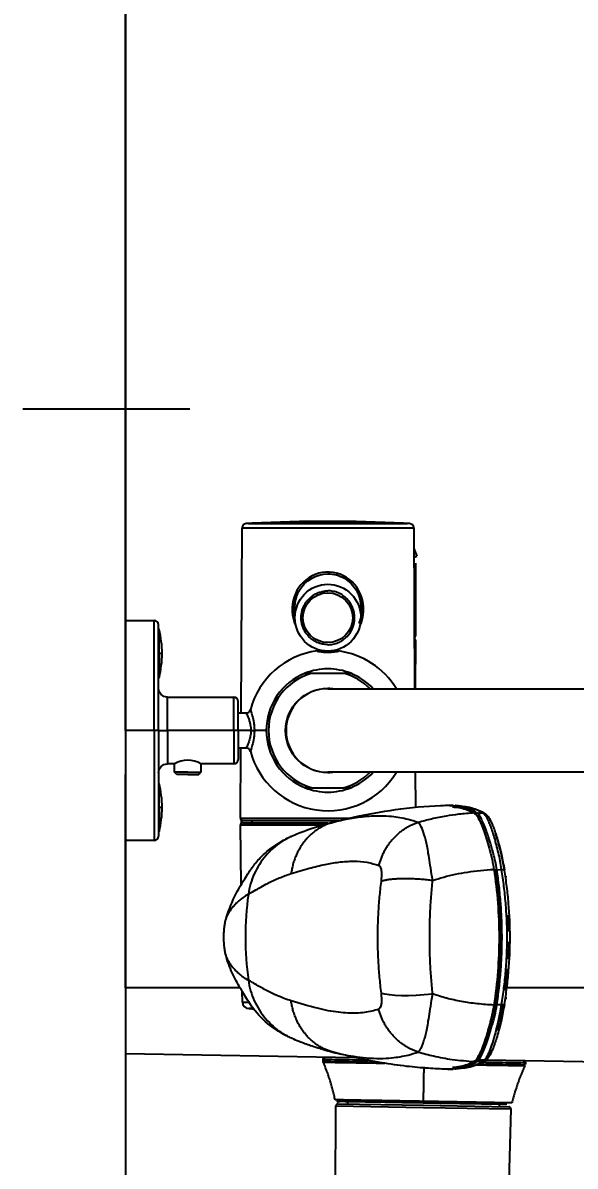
# Model space of a CAD drawing. Header units: inches. Extents: x -192760 to -100777, y -168280 to -114728.
# Drawn here: x -129726.1 to -129600.6, y -119521.5 to -119261.6 of the extents above; entities that cross this region are included whole.
import ezdxf

# ---------------------------------------------------------------- set-up
doc = ezdxf.new("R2010")
doc.units = ezdxf.units.IN
doc.header["$LTSCALE"] = 50
doc.header["$MEASUREMENT"] = 0
doc.linetypes.add('ACAD_ISO04W100', pattern=[30, 24, -3, 0, -3])
for name, color, linetype in [('도면층1', 1, 'ACAD_ISO04W100'), ('도면층2', 2, 'Continuous'), ('도면층6', 6, 'Continuous')]:
    doc.layers.add(name, color=color, linetype=linetype)
doc.styles.add('스타일1', font='HY울릉도M.TTF')
doc.dimstyles.new('404040', dxfattribs={"dimscale": 40, "dimtxt": 2.5, "dimasz": 2.5, "dimexe": 1.25, "dimexo": 2, "dimtad": 1, "dimdec": 0, "dimtxsty": '스타일1', "dimblk": 'DOTSMALL', "dimcen": 2.5, "dimclrd": 1, "dimclre": 1, "dimclrt": 2, "dimadec": 0, "dimazin": 0, "dimtfac": 1, "dimtdec": 0, "dimtix": 1, "dimtmove": 0, "dimatfit": 3, "dimldrblk": 'DOTSMALL', "dimfxl": 0, "dimarcsym": 0})

# ---------------------------------------------------------------- blocks, each defined once
blk = doc.blocks.new('_DOTSMALL')
at = {"color": 0, "linetype": 'ByBlock', "const_width": 0.5}
blk.add_lwpolyline([(-0.0625, 0, 1), (0.0625, 0, 1)], format="xyb", close=True, dxfattribs=at)
blk = doc.blocks.new('*D60')
at = {"layer": 'Defpoints', "color": 0}
for p in [(-129702.77, -118878.48), (-129702.77, -120978.48), (-129307.23, -120978.48)]:
    blk.add_point(p, dxfattribs=at)
at = {"layer": '도면층2', "color": 1, "lineweight": -2}
for p, q in [((-129622.77, -118878.48), (-129257.23, -118878.48)), ((-129307.23, -118878.48), (-129307.23, -120978.48)), ((-129622.77, -120978.48), (-129257.23, -120978.48))]:
    blk.add_line(p, q, dxfattribs=at)
at = {"layer": '도면층2', "color": 1, "lineweight": -2, "xscale": 100, "yscale": 100, "zscale": 100}
for p, rotation in [((-129307.23, -118878.48), 90), ((-129307.23, -120978.48), 270)]:
    blk.add_blockref('_DOTSMALL', p, dxfattribs=dict(at, rotation=rotation))
at = {"layer": '도면층2', "color": 2, "insert": (-129384.22, -119928.48), "char_height": 100, "attachment_point": 5, "rotation": 90, "style": '스타일1'}
blk.add_mtext('2100', dxfattribs=at)

msp = doc.modelspace()

# ---------------------------------------------------------------- linework, layer by layer
at = {"layer": '도면층1'}
msp.add_open_spline([(-129726.12, -119349.36), (-129693.12, -119349.36), (-129688.12, -119349.36)], degree=1, knots=[0, 0, 0.868421, 1, 1], dxfattribs=at)
at = {"layer": '도면층2'}
msp.add_line((-129702.77, -118878.48), (-129702.77, -120978.48), dxfattribs=at)
at = {"layer": '도면층6'}
for p, q in [((-129702.77, -119414.88), (-129702.77, -119060.98)), ((-129676.52, -119418.48), (-129676.27, -119376.44)), ((-129676.27, -119376.44), (-129637.26, -119376.44)), ((-129656.77, -119375.44), (-129675.33, -119375.44)), ((-129674.78, -119375.41), (-129638.75, -119375.41)), ((-129674.77, -119375.41), (-129638.76, -119375.41)), ((-129656.77, -119375.37), (-129673.98, -119375.37)), ((-129639.55, -119375.37), (-129656.77, -119375.37)), ((-129638.2, -119375.44), (-129656.77, -119375.44)), ((-129637.26, -119376.44), (-129637.04, -119412.98)), ((-129637.23, -119381.14), (-129636.57, -119382.85)), ((-129636.87, -119384.87), (-129636.87, -119400.98)), ((-129664.27, -119396.84), (-129664.27, -119394.5)), ((-129649.27, -119394.5), (-129649.27, -119396.84)), ((-129702.77, -119397.48), (-129696.27, -119397.48)), ((-129702.77, -119422.48), (-129702.77, -119397.48)), ((-129696.27, -119422.48), (-129696.27, -119397.48)), ((-129695.27, -119422.48), (-129695.27, -119398.48)), ((-129695.16, -119404.98), (-129695.16, -119399.51)), ((-129636.87, -119400.98), (-129637.11, -119400.98)), ((-129636.87, -119401.98), (-129637.1, -119401.98)), ((-129636.87, -119401.98), (-129636.93, -119412.98)), ((-129695.27, -119404.98), (-129695.16, -119404.98)), ((-129695.16, -119404.98), (-129695.16, -119410.46)), ((-129694.47, -119404.98), (-129695.16, -119404.98)), ((-129660.41, -119409.48), (-129653.13, -119409.48)), ((-129656.77, -119412.98), (-129628.86, -119412.98)), ((-129628.86, -119412.98), (-129293.86, -119412.98)), ((-129693.27, -119414.88), (-129678.13, -119414.88)), ((-129693.27, -119422.48), (-129693.27, -119414.88)), ((-129678.13, -119422.48), (-129678.13, -119414.88)), ((-129677.13, -119422.48), (-129677.13, -119415.88)), ((-129677.13, -119418.48), (-129675.35, -119418.48)), ((-129696.27, -119422.48), (-129702.77, -119422.48)), ((-129702.77, -119422.48), (-129702.77, -119447.48)), ((-129695.27, -119422.48), (-129696.27, -119422.48)), ((-129696.27, -119422.48), (-129696.27, -119447.48)), ((-129695.27, -119422.48), (-129695.27, -119446.48)), ((-129695.27, -119422.48), (-129693.27, -119422.48)), ((-129693.27, -119422.48), (-129693.27, -119430.08)), ((-129678.13, -119422.48), (-129693.27, -119422.48)), ((-129674.26, -119422.48), (-129691.77, -119422.48)), ((-129677.13, -119422.48), (-129678.13, -119422.48)), ((-129678.13, -119422.48), (-129678.13, -119430.08)), ((-129677.13, -119422.48), (-129677.13, -119429.08)), ((-129670.77, -119422.48), (-129673.48, -119422.48)), ((-129675.35, -119426.48), (-129677.13, -119426.48)), ((-129676.67, -119442.44), (-129676.57, -119426.48)), ((-129691.63, -119430.08), (-129693.27, -119430.08)), ((-129691.63, -119431.98), (-129691.63, -119430.08)), ((-129685.63, -119430.08), (-129685.63, -119431.98)), ((-129678.13, -119430.08), (-129685.63, -119430.08)), ((-129702.77, -119480.98), (-129702.77, -119432.48)), ((-129691.13, -119432.48), (-129691.63, -119431.98)), ((-129688.63, -119431.98), (-129691.63, -119431.98)), ((-129688.63, -119432.48), (-129691.13, -119432.48)), ((-129688.63, -119431.98), (-129685.63, -119431.98)), ((-129688.63, -119432.48), (-129686.13, -119432.48)), ((-129685.63, -119431.98), (-129686.13, -119432.48)), ((-129628.86, -119431.98), (-129656.77, -119431.98)), ((-129636.93, -119431.98), (-129636.88, -119440.04)), ((-129293.86, -119431.98), (-129628.86, -119431.98)), ((-129695.16, -119439.98), (-129695.16, -119434.51)), ((-129660.41, -119435.48), (-129653.13, -119435.48)), ((-129695.27, -119439.98), (-129695.16, -119439.98)), ((-129695.16, -119439.98), (-129695.16, -119445.46)), ((-129694.47, -119439.98), (-129695.16, -119439.98)), ((-129621.32, -119441.37), (-129622.81, -119441.24)), ((-129622.27, -119442.72), (-129622.27, -119440.92)), ((-129676.67, -119442.44), (-129651.7, -119442.44)), ((-129676.5, -119457.7), (-129676.67, -119443.94)), ((-129676.67, -119443.94), (-129657.72, -119443.94)), ((-129676.42, -119443.51), (-129676.42, -119442.87)), ((-129676.17, -119442.94), (-129653.7, -119442.94)), ((-129676.17, -119443.44), (-129656.77, -119443.44)), ((-129673.97, -119443.44), (-129673.98, -119442.94)), ((-129696.27, -119447.48), (-129702.77, -119447.48)), ((-129618.34, -119454.1), (-129617.36, -119454.12)), ((-129702.77, -119480.98), (-129702.77, -119495.89)), ((-129676.71, -119480.98), (-129702.77, -119480.98)), ((-129676.19, -119484.22), (-129676.22, -119481.83)), ((-129573.59, -119480.98), (-129616.15, -119480.98)), ((-129676.19, -119484.22), (-129674.84, -119484.22)), ((-129673.61, -119485.7), (-129674.75, -119485.7)), ((-129617.36, -119484.84), (-129618.34, -119484.86)), ((-129702.77, -119495.89), (-129650.68, -119496.8)), ((-129649.69, -119496.92), (-129649.68, -119496.82)), ((-129623.03, -119497.29), (-129620.82, -119497.32)), ((-129622.81, -119497.73), (-129621.32, -119497.6)), ((-129620.73, -119497.33), (-129573.59, -119498.15)), ((-129620.04, -119497.34), (-129620.04, -119497.43)), ((-129611.87, -119498.08), (-129611.88, -119498.46)), ((-129655.18, -119548.1), (-129654.95, -119507.83)), ((-129654.95, -119507.83), (-129635.05, -119508.17)), ((-129654.44, -119507.33), (-129635.05, -119507.67)), ((-129652.25, -119507.37), (-129652.24, -119506.67)), ((-129635.05, -119507.67), (-129615.65, -119508.01)), ((-129635.05, -119508.17), (-129615.16, -119508.52)), ((-129617.82, -119507.27), (-129617.84, -119507.97)), ((-129615.16, -119508.52), (-129616.34, -119548.78))]:
    msp.add_line(p, q, dxfattribs=at)
msp.add_circle((-129656.77, -119396.84), 5.66, dxfattribs=at)
for centre, radius, start, end in [((-129675.27, -119376.44), 1, 93.0948, 179.6605), ((-129656.77, -119718.77), 343.83, 93.0041, 93.0948), ((-129674.77, -119375.71), 0.3, 90, 93.0041), ((-129673.97, -119375.67), 0.3, 92.8706, 120.3204), ((-129656.77, -119718.77), 343.83, 87.1294, 92.8706), ((-129639.56, -119375.67), 0.3, 59.6796, 87.1294), ((-129638.76, -119375.71), 0.3, 86.9959, 90), ((-129656.77, -119718.77), 343.83, 86.9052, 86.9959), ((-129638.26, -119376.44), 1, 0.3395, 86.9052), ((-129696.27, -119398.48), 1, 0, 90), ((-129695.65, -119399.63), 0.5, 14.5546, 39.9691), ((-129716.25, -119404.98), 21.79, 0, 14.5546), ((-129637.37, -119400.98), 0.5, 300.9107, 0), ((-129637.37, -119401.98), 0.5, 0, 58.9753), ((-129716.25, -119404.98), 21.79, 345.4454, 0), ((-129656.77, -119422.48), 18.25, 97.7686, 164.9667), ((-129656.77, -119422.48), 18.25, 31.37, 82.2147), ((-129656.77, -119422.48), 14, 111.7868, 248.2132), ((-129656.77, -119422.48), 13.5, 105.6425, 254.3575), ((-129656.77, -119422.48), 14, 90, 111.7868), ((-129656.77, -119422.48), 14, 68.2132, 90), ((-129656.77, -119422.48), 13.5, 44.7237, 74.3575), ((-129656.77, -119422.48), 14, 42.7313, 68.2132), ((-129695.65, -119410.33), 0.5, 320.0309, 345.4454), ((-129656.77, -119422.48), 9.5, 90, 180), ((-129678.13, -119415.88), 1, 0, 90), ((-129656.77, -119422.48), 9.5, 180, 270), ((-129656.77, -119422.48), 18.25, 195.0381, 328.6289), ((-129688.63, -119434.97), 5.74, 58.479, 121.5195), ((-129678.13, -119429.08), 1, 270, 0), ((-129656.77, -119422.48), 13.5, 285.6425, 315.2763), ((-129656.77, -119422.48), 14, 291.7868, 317.2687), ((-129695.65, -119434.63), 0.5, 14.5546, 39.9691), ((-129716.25, -119439.98), 21.79, 0, 14.5546), ((-129656.77, -119422.48), 14, 248.2132, 270), ((-129656.77, -119422.48), 14, 270, 291.7868), ((-129716.25, -119439.98), 21.79, 345.4454, 0), ((-129676.17, -119442.44), 0.5, 180, 270), ((-129676.17, -119443.94), 0.5, 90, 180), ((-129696.27, -119446.48), 1, 270, 0), ((-129695.65, -119445.33), 0.5, 320.0309, 345.4454), ((-129674.69, -119484.2), 1.5, 180.6772, 267.8389), ((-129656.77, -119009.22), 476.81, 267.8389, 267.9622), ((-129657.37, -119497.67, 0), 0.5, 179, 204.9565), ((-129654.45, -119507.83), 0.5, 89, 179), ((-129615.66, -119508.51), 0.5, 359, 89)]:
    msp.add_arc(centre, radius, start, end, dxfattribs=at)
at = {"layer": '도면층6', "extrusion": (0, 0, -1)}
for centre, radius, start, end in [((129693.27, -119412.88), 2, 270, 0), ((129656.77, -119422.48), 9.6, 270, 90), ((129656.77, -119422.48), 9.6, 90, 98.2772), ((129693.27, -119432.08), 2, 0, 90), ((129656.77, -119422.48), 9.6, 261.7228, 270)]:
    msp.add_arc(centre, radius, start, end, dxfattribs=at)
for centre, major_axis, ratio, start_param, end_param in [((-129656.77, -119394.5), (0, 7.67), 0.978148, 4.712389, 5.135719), ((-129656.77, -119394.5), (0, 7.67), 0.978148, 1.064804, 1.570796), ((-129622.84, -119441.53), (-0.164, -0.251), 0.982614, 1.001505, 2.661356), ((-129621.42, -119442.36), (0.579, 0.815), 0.984987, 5.763218, 6.281996), ((-129621.42, -119442.36), (0.579, 0.815), 0.984987, 6.281996, 6.400035), ((-129619.07, -119454.12), (-0.297, -0.045), 0.214145, 1.745966, 3.757093), ((-129618.41, -119454.17), (0.297, 0.045), 0.213158, 3.760568, 5.003914), ((-129617.61, -119454.37), (0.986, 0.166), 0.208465, 5.007343, 6.351865), ((-129633.19, -119479.93), (12.42, 1.45), 0.197315, 1.574193, 2.777442), ((-129619.07, -119484.84), (0.297, -0.045), 0.214142, 5.667685, 7.678813), ((-129618.41, -119484.79), (0.297, -0.045), 0.213158, 1.279271, 2.522617), ((-129617.62, -119484.6), (0.986, -0.166), 0.208473, 6.214509, 7.559034), ((-129623.44, -119497.45), (0.165, -0.25), 0.982579, 5.287968, 6.908882), ((-129622.84, -119497.43), (0.164, -0.251), 0.982614, 0.480237, 2.140088), ((-129621.43, -119496.6), (-0.579, 0.815), 0.984993, 3.142721, 3.661677), ((-129621.43, -119496.6), (-0.579, 0.815), 0.984993, 3.0268, 3.103697)]:
    msp.add_ellipse(centre, major_axis=major_axis, ratio=ratio, start_param=start_param, end_param=end_param, dxfattribs=at)
at = {"layer": '도면층6'}
msp.add_ellipse((-129656.77, -119396.84), major_axis=(0, 6.13), ratio=0.978148, start_param=6.280467, end_param=6.285904, dxfattribs=at)
for points, degree in [([(-129637.26, -119383.21), (-129637.05, -119383.07), (-129636.81, -119382.96), (-129636.57, -119382.85)], 3), ([(-129636.82, -119384.43), (-129636.89, -119384.84)], 1), ([(-129636.81, -119384.43), (-129636.82, -119384.45)], 1), ([(-129637.16, -119384.78), (-129637.02, -119384.8), (-129636.93, -119384.82), (-129636.89, -119384.85)], 3), ([(-129636.89, -119384.85), (-129636.87, -119384.85), (-129636.87, -119384.86), (-129636.87, -119384.87)], 3), ([(-129627.8, -119439.56), (-129626.29, -119439.69)], 1), ([(-129627.66, -119439.57), (-129627.71, -119439.57), (-129627.75, -119439.56), (-129627.79, -119439.56)], 3), ([(-129655.65, -119443.37), (-129656.4, -119443.55), (-129657.17, -119443.75), (-129657.93, -119443.97)], 3), ([(-129622.66, -119442.04), (-129622.73, -119441.95), (-129622.8, -119441.87), (-129622.86, -119441.8)], 3), ([(-129665.1, -119446.56), (-129665.43, -119446.71), (-129665.76, -119446.88), (-129666.08, -119447.05)], 3), ([(-129621.34, -119445.18), (-129621.26, -119445.21), (-129621.18, -119445.24), (-129621.11, -119445.27)], 3), ([(-129674.85, -119459.73), (-129675.75, -119466.19), (-129675.74, -119472.78), (-129674.84, -119479.25)], 3), ([(-129679.82, -119464.86), (-129679.91, -119465.08), (-129679.98, -119465.3), (-129680.03, -119465.53)], 3), ([(-129615.77, -119464.45), (-129615.7, -119465.69), (-129615.65, -119466.94), (-129615.63, -119468.2)], 3), ([(-129680.02, -119473.45), (-129680.83, -119469.48), (-129680.02, -119465.51)], 2), ([(-129615.63, -119470.5), (-129615.65, -119471.82), (-129615.69, -119473.14), (-129615.77, -119474.46)], 3), ([(-129680.03, -119473.44), (-129679.98, -119473.66), (-129679.91, -119473.88), (-129679.82, -119474.11)], 3), ([(-129615.92, -119476.67), (-129616.05, -119478.29), (-129616.22, -119479.91), (-129616.44, -119481.5)], 3), ([(-129666.08, -119491.91), (-129665.78, -119492.08), (-129665.47, -119492.23), (-129665.15, -119492.38)], 3), ([(-129657.9, -119495), (-129657.14, -119495.22), (-129656.39, -119495.42), (-129655.65, -119495.6)], 3), ([(-129657.85, -119497.27), (-129657.86, -119497.27), (-129657.87, -119497.27), (-129657.87, -119497.27)], 3), ([(-129657.87, -119497.66), (-129657.87, -119497.27)], 1), ([(-129657.84, -119497.85), (-129657.87, -119497.66)], 1), ([(-129657.84, -119497.27), (-129657.87, -119497.08), (-129657.72, -119496.92)], 2), ([(-129655.11, -119506.51), (-129656.06, -119502.04), (-129657.84, -119497.84)], 2), ([(-129620.82, -119497.4), (-129620.85, -119497.42), (-129620.89, -119497.45), (-129620.92, -119497.47)], 3), ([(-129611.92, -119498.64), (-129613.83, -119502.75), (-129614.94, -119507.15)], 2), ([(-129612.37, -119497.57), (-129612.13, -119497.57), (-129611.87, -119497.84), (-129611.87, -119498.08)], 3), ([(-129612.01, -119497.72), (-129611.87, -119497.88), (-129611.9, -119498.08)], 2), ([(-129635.03, -119506.8), (-129634.94, -119501.8), (-129634.89, -119498.95)], 2), ([(-129626.29, -119499.27), (-129627.8, -119499.41)], 1), ([(-129627.79, -119499.4), (-129627.75, -119499.4), (-129627.7, -119499.4), (-129627.66, -119499.39)], 3), ([(-129625.66, -119499.21), (-129625.88, -119499.23), (-129626.09, -119499.26), (-129626.32, -119499.27)], 3)]:
    msp.add_open_spline(points, degree=degree, dxfattribs=at)
for points, knots in [([(-129649.36, -119398.48), (-129648.72, -119396.98), (-129648.49, -119395.29), (-129649.04, -119391.5), (-129650.18, -119389.48), (-129653.57, -119386.82), (-129655.86, -119386.18), (-129660.23, -119386.91), (-129662.16, -119388.21), (-129664.6, -119391.77), (-129665.13, -119394.05), (-129664.68, -119397.08), (-129664.44, -119397.9), (-129664.09, -119398.65)], [0, 0, 0, 0, 0.145825, 0.145825, 0.340647, 0.340647, 0.53547, 0.53547, 0.730292, 0.730292, 0.925115, 0.925115, 1, 1, 1, 1]), ([(-129664.34, -119396.32), (-129664.45, -119395.66), (-129664.48, -119394.98), (-129664.34, -119392.99), (-129663.93, -119391.71), (-129661.9, -119388.36), (-129659.45, -119386.86), (-129655.44, -119386.86), (-129654.13, -119387.23), (-129651.89, -119388.54), (-129650.95, -119389.49), (-129649.61, -119391.7), (-129649.2, -119392.98), (-129649, -119395.61), (-129649.21, -119396.96), (-129649.72, -119398.18)], [0, 0, 0, 0, 0.068105, 0.068105, 0.201233, 0.201233, 0.467488, 0.467488, 0.600616, 0.600616, 0.733744, 0.733744, 0.866872, 0.866872, 1, 1, 1, 1]), ([(-129656.77, -119389.24), (-129658.73, -119389.24), (-129662.67, -119390.91), (-129665.07, -119396.84), (-129662.67, -119402.77), (-129656.77, -119405.27), (-129650.86, -119402.77), (-129648.46, -119396.84), (-129650.86, -119390.91), (-129654.8, -119389.24), (-129656.77, -119389.24)], [0, 0, 0, 0, 0.12437, 0.25, 0.37563, 0.5, 0.62437, 0.75, 0.87563, 1, 1, 1, 1]), ([(-129656.77, -119402.97), (-129657.19, -119402.94), (-129658.01, -119402.89), (-129659.18, -119402.49), (-129660.21, -119401.92), (-129661.08, -119401.19), (-129661.78, -119400.35), (-129662.3, -119399.43), (-129662.64, -119398.49), (-129662.82, -119397.54), (-129662.85, -119396.62), (-129662.75, -119395.75), (-129662.54, -119394.94), (-129662.24, -119394.2), (-129661.87, -119393.54), (-129661.45, -119392.97), (-129660.99, -119392.48), (-129660.52, -119392.06), (-129660.04, -119391.72), (-129659.57, -119391.44), (-129659.11, -119391.23), (-129658.68, -119391.06), (-129658.27, -119390.94), (-129657.9, -119390.85), (-129657.57, -119390.78), (-129657.27, -119390.74), (-129657.01, -119390.72), (-129656.85, -119390.71), (-129656.78, -119390.7)], [0, 0, 0, 0, 0.066073, 0.129853, 0.191355, 0.250595, 0.307586, 0.362341, 0.414873, 0.465192, 0.51331, 0.559236, 0.602978, 0.644543, 0.683939, 0.721171, 0.756243, 0.789161, 0.819925, 0.84854, 0.875005, 0.899322, 0.921489, 0.941504, 0.959367, 0.975073, 0.988619, 1, 1, 1, 1]), ([(-129656.77, -119402.97), (-129656.72, -119402.97), (-129656.61, -119402.97), (-129656.41, -119402.96), (-129656.06, -119402.93), (-129655.37, -119402.82), (-129654.41, -119402.52), (-129653.36, -119401.95), (-129651.54, -119400.46), (-129650.38, -119397.6), (-129651.01, -119394.47), (-129652.11, -119392.76), (-129653.34, -119391.73), (-129654.21, -119391.24), (-129654.97, -119390.97), (-129655.55, -119390.84), (-129656.05, -119390.76), (-129656.4, -119390.73), (-129656.57, -119390.71), (-129656.66, -119390.71), (-129656.71, -119390.71), (-129656.73, -119390.7), (-129656.74, -119390.7), (-129656.74, -119390.7), (-129656.75, -119390.7), (-129656.75, -119390.7), (-129656.75, -119390.7), (-129656.75, -119390.7), (-129656.75, -119390.7), (-129656.75, -119390.7), (-129656.75, -119390.7), (-129656.75, -119390.7), (-129656.75, -119390.7), (-129656.75, -119390.7)], [0, 0, 0, 0, 0.007939, 0.015873, 0.031726, 0.063379, 0.12646, 0.189299, 0.251899, 0.497305, 0.622258, 0.747502, 0.810384, 0.873276, 0.904848, 0.936456, 0.968198, 0.984103, 0.992054, 0.996028, 0.998014, 0.999007, 0.999504, 0.999752, 0.999876, 0.999938, 0.999969, 0.999984, 0.999992, 0.999994, 0.999996, 0.999998, 1, 1, 1, 1]), ([(-129659.27, -119404.4), (-129659.27, -119404.4), (-129659.26, -119404.4), (-129659.22, -119404.41), (-129659.15, -119404.43), (-129658.92, -119404.48), (-129658.76, -119404.51), (-129658.38, -119404.57), (-129658.15, -119404.6), (-129657.65, -119404.66), (-129657.37, -119404.68), (-129656.98, -119404.69), (-129656.87, -119404.69), (-129656.77, -119404.69)], [0, 0, 0, 0, 0.067695, 0.067695, 0.276612, 0.276612, 0.487013, 0.487013, 0.702076, 0.702076, 0.918184, 0.918184, 1, 1, 1, 1]), ([(-129656.77, -119404.69), (-129656.49, -119404.69), (-129656.21, -119404.68), (-129655.69, -119404.64), (-129655.44, -119404.61), (-129655.01, -119404.55), (-129654.82, -119404.51), (-129654.51, -119404.46), (-129654.4, -119404.43), (-129654.29, -119404.41), (-129654.27, -119404.4), (-129654.27, -119404.4)], [0, 0, 0, 0, 0.211316, 0.211316, 0.422376, 0.422376, 0.637219, 0.637219, 0.854473, 0.854473, 1, 1, 1, 1]), ([(-129661.96, -119409.48), (-129661.96, -119409.48), (-129661.96, -119409.48), (-129661.94, -119409.48), (-129661.92, -119409.48), (-129661.88, -119409.48), (-129661.84, -119409.48), (-129661.72, -119409.48), (-129661.62, -119409.48), (-129661.21, -119409.48), (-129660.87, -119409.48), (-129660.5, -119409.48), (-129660.45, -119409.48), (-129660.41, -119409.48)], [0, 0, 0, 0, 0.03963, 0.03963, 0.088725, 0.088725, 0.170069, 0.170069, 0.343238, 0.343238, 0.92063, 0.92063, 1, 1, 1, 1]), ([(-129653.13, -119409.48), (-129652.79, -119409.48), (-129652.45, -119409.48), (-129652.05, -119409.48), (-129651.99, -119409.48), (-129651.84, -119409.48), (-129651.76, -119409.48), (-129651.67, -119409.48), (-129651.65, -119409.48), (-129651.61, -119409.48), (-129651.59, -119409.48), (-129651.57, -119409.48), (-129651.57, -119409.48), (-129651.57, -119409.48)], [0, 0, 0, 0, 0.583254, 0.583254, 0.70865, 0.70865, 0.853126, 0.853126, 0.908969, 0.908969, 0.965806, 0.965806, 1, 1, 1, 1]), ([(-129675.38, -119418.48), (-129675.27, -119418.48), (-129675.05, -119418.45), (-129674.74, -119418.3), (-129674.51, -119418.05), (-129674.42, -119417.84), (-129674.39, -119417.73)], [0, 0, 0, 0, 0.242089, 0.499008, 0.756466, 1, 1, 1, 1]), ([(-129674.39, -119417.74), (-129674.39, -119417.74), (-129674.3, -119418), (-129673.96, -119419.09), (-129673.65, -119420.43), (-129673.5, -119421.61), (-129673.49, -119422.2), (-129673.48, -119422.48)], [0, 0, 0, 0, 0.235862, 0.492545, 0.753333, 0.881327, 1, 1, 1, 1]), ([(-129675.35, -119418.48), (-129675.35, -119418.48), (-129675.24, -119418.68), (-129674.9, -119419.47), (-129674.59, -119420.4), (-129674.4, -119421.14), (-129674.28, -119421.82), (-129674.27, -119422.26), (-129674.26, -119422.48)], [0, 0, 0, 0, 0.225381, 0.505712, 0.669297, 0.790152, 0.896393, 1, 1, 1, 1]), ([(-129674.26, -119422.48), (-129674.28, -119422.74), (-129674.31, -119423.35), (-129674.53, -119424.34), (-129674.88, -119425.44), (-129675.24, -119426.28), (-129675.36, -119426.48), (-129675.35, -119426.48), (-129675.35, -119426.48)], [0, 0, 0, 0, 0.123458, 0.287607, 0.493343, 0.772319, 0.999355, 1, 1, 1, 1]), ([(-129673.48, -119422.48), (-129673.49, -119422.77), (-129673.5, -119423.36), (-129673.65, -119424.53), (-129673.96, -119425.87), (-129674.3, -119426.96), (-129674.39, -119427.22), (-129674.39, -119427.22), (-129674.39, -119427.22)], [0, 0, 0, 0, 0.118059, 0.245502, 0.505453, 0.760469, 0.997537, 1, 1, 1, 1]), ([(-129674.39, -119427.23), (-129674.42, -119427.12), (-129674.51, -119426.92), (-129674.74, -119426.66), (-129675.05, -119426.51), (-129675.27, -119426.48), (-129675.38, -119426.48)], [0, 0, 0, 0, 0.243534, 0.500993, 0.757911, 1, 1, 1, 1]), ([(-129660.41, -119435.48), (-129660.74, -119435.48), (-129661.08, -119435.48), (-129661.48, -119435.48), (-129661.55, -119435.48), (-129661.69, -119435.48), (-129661.77, -119435.48), (-129661.86, -119435.48), (-129661.88, -119435.48), (-129661.92, -119435.48), (-129661.94, -119435.48), (-129661.96, -119435.48), (-129661.96, -119435.48), (-129661.96, -119435.48)], [0, 0, 0, 0, 0.583254, 0.583254, 0.70865, 0.70865, 0.853126, 0.853126, 0.908969, 0.908969, 0.965806, 0.965806, 1, 1, 1, 1]), ([(-129651.57, -119435.48), (-129651.57, -119435.48), (-129651.57, -119435.48), (-129651.59, -119435.48), (-129651.61, -119435.48), (-129651.65, -119435.48), (-129651.69, -119435.48), (-129651.81, -119435.48), (-129651.91, -119435.48), (-129652.32, -119435.48), (-129652.66, -119435.48), (-129653.03, -119435.48), (-129653.08, -119435.48), (-129653.13, -119435.48)], [0, 0, 0, 0, 0.03963, 0.03963, 0.088725, 0.088725, 0.170069, 0.170069, 0.343238, 0.343238, 0.92063, 0.92063, 1, 1, 1, 1]), ([(-129657.93, -119443.99), (-129655.27, -119443.23), (-129649.33, -119441.74), (-129639.87, -119440.1), (-129633.23, -119439.58), (-129629.83, -119439.49)], [0, 0, 0, 0, 0.2803, 0.626776, 1, 1, 1, 1]), ([(-129623.45, -119441.22), (-129624.64, -119441.3), (-129626.8, -119441.46), (-129630.06, -119441.95), (-129633.14, -119442.55), (-129635.23, -119443.12), (-129636.23, -119443.4)], [0, 0, 0, 0, 0.276604, 0.500451, 0.7615, 1, 1, 1, 1]), ([(-129628.32, -119439.53), (-129628.53, -119439.52), (-129628.75, -119439.51), (-129629.65, -119439.51), (-129630.38, -119439.55), (-129631.13, -119439.63)], [0, 0, 0, 0, 0.242512, 0.242512, 1, 1, 1, 1]), ([(-129630.34, -119439.5), (-129630.09, -119439.49), (-129628.55, -119439.47), (-129626.89, -119439.67), (-129625.41, -119440.16), (-129624.7, -119440.46), (-129624.08, -119440.8), (-129623.66, -119441.08), (-129623.45, -119441.22)], [0, 0, 0, 0, 0.086761, 0.543335, 0.657422, 0.771542, 0.885737, 1, 1, 1, 1]), ([(-129628.45, -119439.84), (-129628.11, -119439.86), (-129627.2, -119439.94), (-129625.82, -119440.22), (-129624.37, -119440.74), (-129623.55, -119441.27), (-129623.13, -119441.53)], [0, 0, 0, 0, 0.15642, 0.43744, 0.71857, 1, 1, 1, 1]), ([(-129622.81, -119441.24), (-129623.25, -119440.95), (-129623.63, -119440.7), (-129624.53, -119440.27), (-129625.01, -119440.09), (-129626.19, -119439.76), (-129626.9, -119439.64), (-129627.66, -119439.57)], [0, 0, 0, 0, 0.303813, 0.303813, 0.607626, 0.607626, 1, 1, 1, 1]), ([(-129626.32, -119439.69), (-129625.5, -119439.75), (-129624.75, -119439.88), (-129623.53, -119440.22), (-129623.05, -119440.4), (-129622.15, -119440.83), (-129621.76, -119441.08), (-129621.32, -119441.37)], [0, 0, 0, 0, 0.404917, 0.404917, 0.702458, 0.702458, 1, 1, 1, 1]), ([(-129626.24, -119439.7), (-129625.9, -119439.73), (-129625.29, -119439.81), (-129624.56, -119439.97), (-129624.18, -119440.06), (-129624.02, -119440.11)], [0, 0, 0, 0, 0.389714, 0.730687, 1, 1, 1, 1]), ([(-129623.97, -119440.12), (-129623.94, -119440.12), (-129623.62, -119440.2), (-129622.94, -119440.43), (-129621.94, -119440.85), (-129621.28, -119441.24), (-129620.95, -119441.47)], [0, 0, 0, 0, 0.021008, 0.281538, 0.6255, 1, 1, 1, 1]), ([(-129623.45, -119441.22), (-129623.36, -119441.29), (-129623.17, -119441.44), (-129622.85, -119441.89), (-129622.44, -119442.61), (-129621.93, -119443.7), (-129621.13, -119445.77), (-129620.3, -119448.46), (-129619.61, -119451.16), (-129619.23, -119452.78), (-129619.09, -119453.63), (-129619.03, -119454.05)], [0, 0, 0, 0, 0.082016, 0.16558, 0.250311, 0.374814, 0.499668, 0.74882, 0.874355, 0.936659, 1, 1, 1, 1]), ([(-129618.34, -119454.1), (-129618.45, -119453.46), (-129618.66, -119452.25), (-129619.09, -119450.63), (-129619.47, -119449.27), (-129619.79, -119448.15), (-129620.07, -119447.25), (-129620.29, -119446.55), (-129620.46, -119446.02), (-129620.59, -119445.67), (-129620.66, -119445.46), (-129620.9, -119444.79), (-129621.31, -119443.73), (-129621.87, -119442.5), (-129622.32, -119441.75), (-129622.62, -119441.38), (-129622.75, -119441.28), (-129622.81, -119441.24)], [0, 0, 0, 0, 0.095356, 0.180765, 0.255896, 0.32081, 0.375716, 0.420666, 0.455666, 0.4807, 0.49574, 0.500765, 0.625303, 0.749988, 0.874546, 0.951584, 1, 1, 1, 1]), ([(-129621.32, -119441.37), (-129621.22, -119441.46), (-129621.01, -119441.65), (-129620.66, -119442.25), (-129620.26, -119443.08), (-129619.83, -119444.14), (-129619.39, -119445.4), (-129618.95, -119446.86), (-129618.51, -119448.48), (-129618.08, -119450.25), (-129617.63, -119452.12), (-129617.45, -119453.46), (-129617.36, -119454.12)], [0, 0, 0, 0, 0.100385, 0.20018, 0.300559, 0.400425, 0.500329, 0.60028, 0.699954, 0.799725, 0.899865, 1, 1, 1, 1]), ([(-129620.85, -119441.54), (-129620.62, -119441.72), (-129620.21, -119442.17), (-129619.67, -119443.18), (-129619.23, -119444.19), (-129618.81, -119445.3), (-129618.38, -119446.61), (-129617.88, -119448.35), (-129617.26, -119450.86), (-129616.85, -119452.94), (-129616.63, -119454.18)], [0, 0, 0, 0, 0.149728, 0.27143, 0.371446, 0.465806, 0.555806, 0.663822, 0.811711, 1, 1, 1, 1]), ([(-129665.1, -119446.56), (-129665.08, -119446.55), (-129664.53, -119446.28), (-129663.43, -119445.81), (-129661.67, -119445.14), (-129659.86, -119444.54), (-129658.58, -119444.15), (-129657.94, -119443.97)], [0, 0, 0, 0, 0.008522, 0.2277, 0.464789, 0.738136, 1, 1, 1, 1]), ([(-129636.23, -119443.4), (-129636.99, -119443.15), (-129638.34, -119442.72), (-129640.37, -119442.31), (-129642.44, -119442.02), (-129645.24, -119441.87), (-129648.67, -119442.06), (-129652.31, -119442.6), (-129654.64, -119443.14), (-129655.65, -119443.37)], [0, 0, 0, 0, 0.141647, 0.248952, 0.356841, 0.495743, 0.704676, 0.872779, 1, 1, 1, 1]), ([(-129632.95, -119456.58), (-129633.03, -119456.09), (-129633.26, -119454.7), (-129633.58, -119452.6), (-129633.91, -119450.48), (-129634.31, -119448.27), (-129634.83, -119446.09), (-129635.51, -119444.2), (-129635.99, -119443.66), (-129636.23, -119443.4)], [0, 0, 0, 0, 0.075352, 0.211583, 0.333113, 0.434965, 0.623551, 0.813498, 1, 1, 1, 1]), ([(-129616.62, -119454.22), (-129616.72, -119453.69), (-129616.9, -119452.64), (-129617.21, -119451.13), (-129617.6, -119449.45), (-129618.07, -119447.67), (-129618.43, -119446.47), (-129618.62, -119445.91), (-129618.63, -119445.89)], [0, 0, 0, 0, 0.165122, 0.32972, 0.495539, 0.743495, 0.990388, 1, 1, 1, 1]), ([(-129679.82, -119464.87), (-129679.22, -119463.07), (-129677.82, -119459.65), (-129675.46, -119455.78), (-129673.4, -119452.77), (-129671.46, -119450.63), (-129669.01, -119448.69), (-129667.1, -119447.56), (-129666.06, -119447.04)], [0, 0, 0, 0, 0.250663, 0.493908, 0.615571, 0.7393, 0.867057, 1, 1, 1, 1]), ([(-129666.08, -119447.05), (-129666.49, -119447.27), (-129668.27, -119448.34), (-129671.07, -119450.8), (-129673.26, -119454.26), (-129674.39, -119457.32), (-129674.73, -119458.91), (-129674.85, -119459.72)], [0, 0, 0, 0, 0.087991, 0.391994, 0.695997, 0.847998, 1, 1, 1, 1]), ([(-129665.13, -119455.01), (-129663.74, -119454.59), (-129661.1, -119453.78), (-129657.51, -119452.92), (-129654.12, -119452.33), (-129650.93, -119452.13), (-129647.88, -119452.33), (-129646.09, -119452.88), (-129645.21, -119453.15)], [0, 0, 0, 0, 0.185698, 0.353422, 0.503325, 0.67719, 0.842575, 1, 1, 1, 1]), ([(-129645.21, -119453.15), (-129645.14, -119453.18), (-129645, -119453.25), (-129644.78, -119453.58), (-129644.62, -119454.29), (-129644.55, -119455.43), (-129644.64, -119456.35), (-129644.69, -119456.81)], [0, 0, 0, 0, 0.11939, 0.232656, 0.478252, 0.740011, 1, 1, 1, 1]), ([(-129632.95, -119456.58), (-129632.11, -119456.31), (-129630.4, -119455.76), (-129627.74, -119455.12), (-129624.95, -119454.62), (-129622.03, -119454.25), (-129620.04, -119454.12), (-129619.03, -119454.05)], [0, 0, 0, 0, 0.185566, 0.377493, 0.576662, 0.783921, 1, 1, 1, 1]), ([(-129619.03, -119454.05), (-129618.25, -119459.06), (-129617.85, -119464.31), (-129617.85, -119474.66), (-129618.24, -119479.88), (-129619.03, -119484.91)], [0, 0, 0, 0, 0.5, 0.5, 1, 1, 1, 1]), ([(-129618.82, -119484.84), (-129618.64, -119483.56), (-129618.28, -119481.03), (-129617.92, -119477.18), (-129617.69, -119473.33), (-129617.62, -119469.48), (-129617.69, -119465.63), (-129617.92, -119461.79), (-129618.28, -119457.93), (-129618.64, -119455.4), (-129618.82, -119454.12)], [0, 0, 0, 0, 0.126903, 0.252182, 0.376367, 0.500001, 0.623635, 0.747819, 0.873098, 1, 1, 1, 1]), ([(-129618.66, -119454.17), (-129618.48, -119455.45), (-129618.12, -119457.97), (-129617.76, -119461.81), (-129617.53, -119465.65), (-129617.46, -119469.48), (-129617.53, -119473.32), (-129617.76, -119477.15), (-129618.12, -119480.99), (-129618.48, -119483.52), (-129618.66, -119484.79)], [0, 0, 0, 0, 0.126922, 0.252204, 0.37638, 0.5, 0.62362, 0.747796, 0.873078, 1, 1, 1, 1]), ([(-129618.34, -119484.86), (-129618.16, -119483.6), (-129617.81, -119481.07), (-129617.45, -119477.22), (-129617.23, -119473.36), (-129617.15, -119469.48), (-129617.23, -119465.6), (-129617.45, -119461.73), (-129617.81, -119457.88), (-129618.16, -119455.36), (-129618.34, -119454.1)], [0, 0, 0, 0, 0.125753, 0.250834, 0.375449, 0.499809, 0.624508, 0.749728, 0.875039, 1, 1, 1, 1]), ([(-129617.36, -119454.12), (-129617.16, -119455.37), (-129616.78, -119457.88), (-129616.39, -119461.71), (-129616.14, -119465.57), (-129616.06, -119469.44), (-129616.14, -119473.32), (-129616.38, -119477.18), (-129616.77, -119481.04), (-129617.17, -119483.57), (-129617.36, -119484.84)], [0, 0, 0, 0, 0.124436, 0.249312, 0.374219, 0.49876, 0.623131, 0.747967, 0.87351, 1, 1, 1, 1]), ([(-129616.63, -119484.75), (-129616.43, -119483.5), (-129616.04, -119481), (-129615.52, -119475.91), (-129615.23, -119469.48), (-129615.51, -119463.04), (-129616.04, -119457.96), (-129616.43, -119455.46), (-129616.62, -119454.22)], [0, 0, 0, 0, 0.124968, 0.250284, 0.500308, 0.750033, 0.875142, 1, 1, 1, 1]), ([(-129674.85, -119459.74), (-129674.42, -119459.47), (-129673.55, -119458.93), (-129672.06, -119458.11), (-129670.15, -119457.05), (-129667.78, -119455.91), (-129666.03, -119455.32), (-129665.13, -119455.01)], [0, 0, 0, 0, 0.155287, 0.315255, 0.475788, 0.730778, 1, 1, 1, 1]), ([(-129644.69, -119456.81), (-129644.83, -119458), (-129645.11, -119460.39), (-129645.36, -119464.02), (-129645.5, -119467.66), (-129645.5, -119471.32), (-129645.36, -119474.96), (-129645.11, -119478.58), (-129644.83, -119480.97), (-129644.69, -119482.16)], [0, 0, 0, 0, 0.142874, 0.285819, 0.428791, 0.571742, 0.714625, 0.857391, 1, 1, 1, 1]), ([(-129632.95, -119482.38), (-129633.06, -119481.17), (-129633.3, -119478.75), (-129633.52, -119475.06), (-129633.63, -119471.37), (-129633.63, -119467.66), (-129633.52, -119463.94), (-129633.3, -119460.24), (-129633.06, -119457.8), (-129632.95, -119456.58)], [0, 0, 0, 0, 0.142917, 0.285499, 0.427782, 0.569979, 0.712989, 0.856507, 1, 1, 1, 1]), ([(-129616.34, -119455.56), (-129616.34, -119455.61), (-129616.34, -119455.77), (-129616.36, -119455.96), (-129616.38, -119456.09), (-129616.38, -119456.12)], [0, 0, 0, 0, 0.202038, 0.822892, 1, 1, 1, 1]), ([(-129674.85, -119459.72), (-129675.29, -119459.96), (-129676.08, -119460.46), (-129676.88, -119461.08), (-129677.42, -119461.58), (-129677.9, -119462.08), (-129678.33, -119462.58), (-129678.73, -119463.08), (-129679.11, -119463.58), (-129679.5, -119464.18), (-129679.73, -119464.64), (-129679.82, -119464.86)], [0, 0, 0, 0, 0.145614, 0.291358, 0.364229, 0.437101, 0.582845, 0.655717, 0.728589, 0.874332, 1, 1, 1, 1]), ([(-129666.06, -119491.92), (-129667.92, -119490.98), (-129671.22, -119488.84), (-129674.3, -119485.05), (-129676.48, -119481.43), (-129678.44, -119478.03), (-129679.4, -119475.47), (-129679.82, -119474.1)], [0, 0, 0, 0, 0.235839, 0.473611, 0.638661, 0.81266, 1, 1, 1, 1]), ([(-129679.82, -119474.11), (-129679.73, -119474.32), (-129679.5, -119474.79), (-129679.11, -119475.38), (-129678.73, -119475.88), (-129678.33, -119476.38), (-129677.9, -119476.88), (-129677.42, -119477.38), (-129676.88, -119477.88), (-129676.08, -119478.51), (-129675.29, -119479), (-129674.85, -119479.25)], [0, 0, 0, 0, 0.125863, 0.271556, 0.344402, 0.417249, 0.562941, 0.635788, 0.708634, 0.854327, 1, 1, 1, 1]), ([(-129617.82, -119476.48), (-129617.84, -119476.71), (-129617.85, -119476.94), (-129617.87, -119477.37), (-129617.87, -119477.57), (-129617.88, -119477.93), (-129617.88, -119478.08), (-129617.86, -119478.32), (-129617.85, -119478.41), (-129617.83, -119478.49), (-129617.81, -119478.51), (-129617.8, -119478.51)], [0, 0, 0, 0, 0.214497, 0.214497, 0.428916, 0.428916, 0.64448, 0.64448, 0.860777, 0.860777, 1, 1, 1, 1]), ([(-129665.13, -119483.95), (-129665.65, -119483.78), (-129666.73, -119483.41), (-129668.45, -119482.69), (-129670.49, -119481.73), (-129672.37, -119480.69), (-129673.87, -119479.8), (-129674.55, -119479.41), (-129674.85, -119479.25)], [0, 0, 0, 0, 0.15551, 0.324041, 0.505469, 0.750294, 0.890465, 1, 1, 1, 1]), ([(-129674.85, -119479.25), (-129674.73, -119480.05), (-129674.39, -119481.65), (-129673.26, -119484.7), (-129671.07, -119488.16), (-129668.27, -119490.62), (-129666.49, -119491.69), (-129666.08, -119491.91)], [0, 0, 0, 0, 0.152042, 0.304084, 0.608168, 0.912253, 1, 1, 1, 1]), ([(-129644.69, -119482.16), (-129644.66, -119482.39), (-129644.61, -119482.85), (-129644.58, -119483.51), (-129644.59, -119484.12), (-129644.65, -119484.81), (-129644.81, -119485.53), (-129645.08, -119485.72), (-129645.21, -119485.82)], [0, 0, 0, 0, 0.130309, 0.262004, 0.391942, 0.521614, 0.765204, 1, 1, 1, 1]), ([(-129636.23, -119495.57), (-129636.11, -119495.46), (-129635.87, -119495.23), (-129635.52, -119494.62), (-129635.17, -119493.8), (-129634.84, -119492.78), (-129634.52, -119491.57), (-129634.21, -119490.16), (-129633.91, -119488.46), (-129633.58, -119486.35), (-129633.26, -119484.25), (-129633.03, -119482.87), (-129632.95, -119482.38)], [0, 0, 0, 0, 0.092794, 0.187059, 0.282219, 0.377661, 0.472767, 0.566939, 0.668739, 0.790222, 0.925457, 1, 1, 1, 1]), ([(-129619.03, -119484.91), (-129620.29, -119484.83), (-129622.75, -119484.66), (-129626.35, -119484.12), (-129629.74, -119483.41), (-129631.89, -119482.72), (-129632.95, -119482.38)], [0, 0, 0, 0, 0.268766, 0.523986, 0.767164, 1, 1, 1, 1]), ([(-129616.38, -119482.83), (-129616.38, -119482.88), (-129616.36, -119483.02), (-129616.34, -119483.27), (-129616.34, -119483.48), (-129616.34, -119483.56)], [0, 0, 0, 0, 0.209002, 0.672353, 1, 1, 1, 1]), ([(-129645.21, -119485.82), (-129645.72, -119485.99), (-129646.77, -119486.33), (-129648.46, -119486.63), (-129650.28, -119486.78), (-129652.24, -119486.76), (-129655.14, -119486.5), (-129659.36, -119485.68), (-129663.11, -119484.56), (-129665.13, -119483.95)], [0, 0, 0, 0, 0.093526, 0.189841, 0.289074, 0.391334, 0.49672, 0.728183, 1, 1, 1, 1]), ([(-129619.03, -119484.91), (-129619.09, -119485.3), (-129619.25, -119486.24), (-129619.62, -119487.85), (-129620.1, -119489.71), (-129620.69, -119491.75), (-129621.35, -119493.75), (-129622, -119495.5), (-129622.62, -119496.69), (-129623.08, -119497.43), (-129623.33, -119497.64), (-129623.45, -119497.75)], [0, 0, 0, 0, 0.057469, 0.140259, 0.249724, 0.359222, 0.499404, 0.649424, 0.78573, 0.894254, 1, 1, 1, 1]), ([(-129623.14, -119497.45), (-129623.03, -119497.35), (-129622.81, -119497.17), (-129622.43, -119496.58), (-129622, -119495.77), (-129621.54, -119494.72), (-129620.95, -119493.17), (-129620.25, -119491.01), (-129619.44, -119488.1), (-129619.03, -119485.94), (-129618.82, -119484.84)], [0, 0, 0, 0, 0.101442, 0.200716, 0.29936, 0.398951, 0.501019, 0.668462, 0.832515, 1, 1, 1, 1]), ([(-129618.66, -119484.79), (-129618.75, -119485.32), (-129618.94, -119486.4), (-129619.36, -119487.96), (-129619.85, -119489.73), (-129620.4, -119491.6), (-129621.09, -119493.65), (-129621.83, -119495.48), (-129622.57, -119496.89), (-129622.94, -119497.25), (-129623.13, -119497.43)], [0, 0, 0, 0, 0.080027, 0.162964, 0.24969, 0.376083, 0.500106, 0.668532, 0.832762, 1, 1, 1, 1]), ([(-129622.81, -119497.73), (-129622.28, -119497.37), (-129621.51, -119495.9), (-129620.29, -119492.46), (-129619.87, -119491.12), (-129619.04, -119488.15), (-129618.59, -119486.57), (-129618.34, -119484.86)], [0, 0, 0, 0, 0.5, 0.5, 0.75, 0.75, 1, 1, 1, 1]), ([(-129617.36, -119484.84), (-129617.46, -119485.46), (-129617.73, -119487.12), (-129618.21, -119489.24), (-129618.77, -119491.54), (-129619.36, -119493.57), (-129620.06, -119495.48), (-129620.76, -119496.98), (-129621.13, -119497.38), (-129621.32, -119497.6)], [0, 0, 0, 0, 0.093716, 0.24921, 0.34225, 0.499168, 0.649639, 0.816167, 1, 1, 1, 1]), ([(-129616.64, -119484.79), (-129616.85, -119486.02), (-129617.26, -119488.09), (-129617.88, -119490.6), (-129618.38, -119492.34), (-129618.81, -119493.65), (-129619.23, -119494.76), (-129619.66, -119495.78), (-129620.21, -119496.79), (-129620.62, -119497.24), (-129620.85, -119497.42)], [0, 0, 0, 0, 0.187694, 0.33529, 0.442975, 0.533023, 0.62745, 0.727639, 0.849687, 1, 1, 1, 1]), ([(-129616.98, -119484.91), (-129617.33, -119486.82), (-129617.74, -119488.53), (-129618.24, -119490.14), (-129618.32, -119490.4), (-129618.41, -119490.63)], [0, 0, 0, 0, 0.83218, 0.83218, 1, 1, 1, 1]), ([(-129657.91, -119495), (-129658.84, -119494.74), (-129660.64, -119494.19), (-129663, -119493.33), (-129664.45, -119492.72), (-129665.08, -119492.42), (-129665.15, -119492.38)], [0, 0, 0, 0, 0.38308, 0.746002, 0.968838, 1, 1, 1, 1]), ([(-129629.83, -119499.47), (-129631.19, -119499.44), (-129634.17, -119499.3), (-129639.06, -119498.85), (-129644.8, -119498.03), (-129651.11, -119496.78), (-129655.52, -119495.66), (-129657.71, -119495.04)], [0, 0, 0, 0, 0.150951, 0.32778, 0.532769, 0.768729, 1, 1, 1, 1]), ([(-129655.65, -119495.6), (-129654.92, -119495.77), (-129653.28, -119496.15), (-129650.73, -119496.61), (-129647.81, -119496.96), (-129644.94, -119497.07), (-129642.44, -119496.94), (-129640.37, -119496.65), (-129638.34, -119496.25), (-129636.99, -119495.81), (-129636.23, -119495.57)], [0, 0, 0, 0, 0.091611, 0.206206, 0.343764, 0.504271, 0.643103, 0.751055, 0.85833, 1, 1, 1, 1]), ([(-129636.23, -119495.57), (-129635.07, -119495.88), (-129632.51, -119496.57), (-129628.25, -119497.36), (-129625.13, -119497.61), (-129623.45, -119497.75)], [0, 0, 0, 0, 0.277045, 0.610148, 1, 1, 1, 1]), ([(-129657.87, -119497.66), (-129657.87, -119497.66), (-129657.73, -119497.66), (-129657.14, -119497.67), (-129656.7, -119497.68), (-129655.55, -119497.7), (-129654.83, -119497.71), (-129653.16, -119497.74), (-129652.2, -119497.76), (-129650.58, -119497.78), (-129649.66, -119497.8), (-129648.46, -119497.82), (-129647.88, -119497.83), (-129646.89, -119497.85), (-129646.1, -119497.86), (-129645.28, -119497.88)], [0, 0, 0, 0, 0.178294, 0.178294, 0.356584, 0.356584, 0.53487, 0.53487, 0.713153, 0.713153, 0.8071, 0.859754, 0.891437, 0.891437, 1, 1, 1, 1]), ([(-129647.38, -119497.46), (-129647.42, -119497.46), (-129648.77, -119497.43), (-129651.25, -119497.39), (-129654.23, -119497.34), (-129656.86, -119497.29), (-129657.73, -119497.28), (-129657.85, -119497.27)], [0, 0, 0, 0, 0.006183, 0.221121, 0.436058, 0.650995, 1, 1, 1, 1]), ([(-129657.83, -119497.88), (-129657.83, -119497.88), (-129655.36, -119497.92), (-129649.02, -119498.03), (-129646.52, -119498.07), (-129643.8, -119498.12)], [0, 0, 0, 0, 0.670661, 0.670661, 1, 1, 1, 1]), ([(-129623.45, -119497.75), (-129623.66, -119497.89), (-129624.08, -119498.16), (-129624.7, -119498.51), (-129625.41, -119498.8), (-129626.39, -119499.12), (-129627.75, -119499.4), (-129629.18, -119499.49), (-129630.09, -119499.47), (-129630.34, -119499.46)], [0, 0, 0, 0, 0.114255, 0.228442, 0.342553, 0.456631, 0.680723, 0.913236, 1, 1, 1, 1]), ([(-129623.13, -119497.43), (-129623.55, -119497.69), (-129624.37, -119498.22), (-129625.82, -119498.74), (-129627.2, -119499.02), (-129628.11, -119499.11), (-129628.45, -119499.13)], [0, 0, 0, 0, 0.281421, 0.56254, 0.843551, 1, 1, 1, 1]), ([(-129627.66, -119499.39), (-129626.9, -119499.33), (-129626.19, -119499.2), (-129625.01, -119498.87), (-129624.53, -119498.69), (-129623.63, -119498.26), (-129623.25, -119498.01), (-129622.81, -119497.73)], [0, 0, 0, 0, 0.392305, 0.392305, 0.696153, 0.696153, 1, 1, 1, 1]), ([(-129620.95, -119497.49), (-129621.23, -119497.68), (-129621.78, -119498.02), (-129622.59, -119498.39), (-129623.3, -119498.65), (-129624.05, -119498.88), (-129625.02, -119499.12), (-129625.8, -119499.22), (-129626.25, -119499.27)], [0, 0, 0, 0, 0.202359, 0.38601, 0.517163, 0.640777, 0.801741, 1, 1, 1, 1]), ([(-129621.32, -119497.6), (-129621.76, -119497.88), (-129622.15, -119498.13), (-129623.05, -119498.56), (-129623.54, -119498.74), (-129624.56, -119499.03), (-129625.1, -119499.13), (-129625.66, -119499.21)], [0, 0, 0, 0, 0.334504, 0.334504, 0.669008, 0.669008, 1, 1, 1, 1]), ([(-129622.84, -119498.49), (-129621.32, -119498.51), (-129619.91, -119498.54), (-129614.41, -119498.63), (-129611.94, -119498.68), (-129611.94, -119498.68), (-129611.94, -119498.68), (-129611.94, -119498.68)], [0, 0, 0, 0, 0.228285, 0.228285, 0.999867, 0.999867, 1, 1, 1, 1]), ([(-129622.36, -119498.28), (-129621.01, -119498.3), (-129619.75, -119498.32), (-129614.36, -119498.42), (-129611.88, -119498.46), (-129611.88, -119498.46)], [0, 0, 0, 0, 0.210694, 0.210694, 1, 1, 1, 1]), ([(-129611.87, -119498.08), (-129611.87, -119498.08), (-129612.72, -119498.06), (-129615.52, -119498.01), (-129618.33, -119497.96), (-129620.54, -119497.92), (-129621.61, -119497.91)], [0, 0, 0, 0, 0.394258, 0.607849, 0.82144, 1, 1, 1, 1]), ([(-129631.01, -119499.35), (-129630.3, -119499.42), (-129629.62, -119499.46), (-129628.75, -119499.45), (-129628.53, -119499.45), (-129628.32, -119499.44)], [0, 0, 0, 0, 0.746651, 0.746651, 1, 1, 1, 1]), ([(-129635.03, -119506.8), (-129635.69, -119506.79), (-129637, -119506.76), (-129638.31, -119506.74), (-129640.24, -119506.71), (-129641.5, -119506.68), (-129643.93, -119506.64), (-129645.1, -119506.62), (-129647.29, -119506.58), (-129648.31, -119506.57), (-129650.17, -119506.53), (-129651.01, -119506.52), (-129652.47, -119506.49), (-129653.09, -119506.48), (-129654.1, -119506.46), (-129654.48, -119506.46), (-129654.99, -119506.45), (-129655.12, -119506.45), (-129655.12, -119506.45)], [0, 0, 0, 0, 0.062508, 0.125016, 0.125016, 0.250032, 0.250032, 0.375048, 0.375048, 0.500064, 0.500064, 0.62508, 0.62508, 0.750096, 0.750096, 0.875112, 0.875112, 1, 1, 1, 1]), ([(-129635.04, -119507.17), (-129635.68, -119507.16), (-129636.32, -119507.15), (-129637.6, -119507.13), (-129638.23, -119507.12), (-129640.12, -119507.08), (-129641.35, -119507.06), (-129643.73, -119507.02), (-129644.86, -119507), (-129647, -119506.96), (-129647.99, -119506.95), (-129649.81, -119506.91), (-129650.63, -119506.9), (-129652.05, -119506.88), (-129652.66, -119506.86), (-129653.64, -119506.85), (-129654.02, -119506.84), (-129654.52, -119506.83), (-129654.64, -119506.83), (-129654.64, -119506.83), (-129654.52, -119506.83), (-129654.21, -119506.84), (-129654.14, -119506.84), (-129654.06, -119506.84)], [0, 0, 0, 0, 0.054071, 0.054071, 0.108144, 0.108144, 0.216277, 0.216277, 0.324425, 0.324425, 0.432562, 0.432562, 0.540698, 0.540698, 0.648837, 0.648837, 0.756978, 0.756978, 0.865123, 0.865123, 0.973264, 0.973264, 1, 1, 1, 1]), ([(-129616.08, -119507.5), (-129616.31, -119507.5), (-129616.59, -119507.49), (-129617.41, -119507.48), (-129618.02, -119507.47), (-129619.45, -119507.44), (-129620.26, -119507.43), (-129622.08, -119507.4), (-129623.08, -119507.38), (-129625.21, -119507.34), (-129626.35, -119507.32), (-129628.72, -119507.28), (-129629.95, -119507.26), (-129631.84, -119507.23), (-129632.48, -119507.22), (-129633.75, -119507.2), (-129634.39, -119507.18), (-129635.04, -119507.17)], [0, 0, 0, 0, 0.101693, 0.101693, 0.251421, 0.251421, 0.401134, 0.401134, 0.550846, 0.550846, 0.700561, 0.700561, 0.850284, 0.850284, 0.925138, 0.925138, 1, 1, 1, 1]), ([(-129614.94, -119507.15), (-129614.94, -119507.15), (-129614.94, -119507.15), (-129614.94, -119507.15), (-129615.07, -119507.15), (-129615.58, -119507.14), (-129615.96, -119507.13), (-129616.97, -119507.11), (-129617.59, -119507.1), (-129619.05, -119507.08), (-129619.89, -119507.06), (-129621.75, -119507.03), (-129622.77, -119507.01), (-129624.96, -119506.97), (-129626.13, -119506.95), (-129628.56, -119506.91), (-129629.82, -119506.89), (-129631.76, -119506.85), (-129633.06, -119506.83), (-129634.37, -119506.81), (-129635.03, -119506.8)], [0, 0, 0, 0, 0.000137, 0.000137, 0.12512, 0.12512, 0.250103, 0.250103, 0.375086, 0.375086, 0.500069, 0.500069, 0.625052, 0.625052, 0.750034, 0.750034, 0.875017, 0.875017, 0.937509, 1, 1, 1, 1])]:
    msp.add_open_spline(points, degree=3, knots=knots, dxfattribs=at)
for points, weights, degree in [([(-129674.26, -119422.48), (-129673.96, -119422.48), (-129673.68, -119422.48), (-129673.48, -119422.48)], [1.1152364413, 1.01098985742, 0.977471878107, 1.01468250334], 3), ([(-129655.65, -119443.37), (-129663.85, -119445.64), (-129665.13, -119455.01)], [1, 0.846195643731, 1], 2), ([(-129636.23, -119443.4), (-129643.28, -119445.64), (-129645.21, -119453.15)], [1, 0.867277691468, 1], 2), ([(-129632.95, -119456.58), (-129641.47, -119455.59), (-129644.69, -119456.81)], [1, 0.824406634165, 1], 2), ([(-129655.65, -119495.6), (-129663.85, -119493.32), (-129665.13, -119483.95)], [1, 0.846195595527, 1], 2), ([(-129636.23, -119495.57), (-129643.28, -119493.32), (-129645.21, -119485.82)], [1, 0.867277698727, 1], 2), ([(-129657.72, -119496.92), (-129657.57, -119496.78), (-129657.36, -119496.78)], [0.853553494869, 0.853676958574, 1], 2), ([(-129635.04, -119507.17), (-129635.04, -119507.17), (-129635.03, -119506.8)], [1, 0.790063336217, 1], 2)]:
    msp.add_rational_spline(points, weights, degree=degree, dxfattribs=at)

# ---------------------------------------------------------------- dimensions: what is measured, and where the dimension line sits
at = {"layer": '도면층2'}
dim = msp.add_linear_dim(base=(-129307.23, -120978.48), p1=(-129702.77, -118878.48), p2=(-129702.77, -120978.48), angle=90, dimstyle='404040', override={"dimfxl": 2, "dimarcsym": 2}, dxfattribs=at)
dim.commit()
dim.dimension.update_dxf_attribs({"geometry": '*D60', "text_midpoint": (-129384.22, -119928.48)})

doc.saveas('drawing.dxf')
